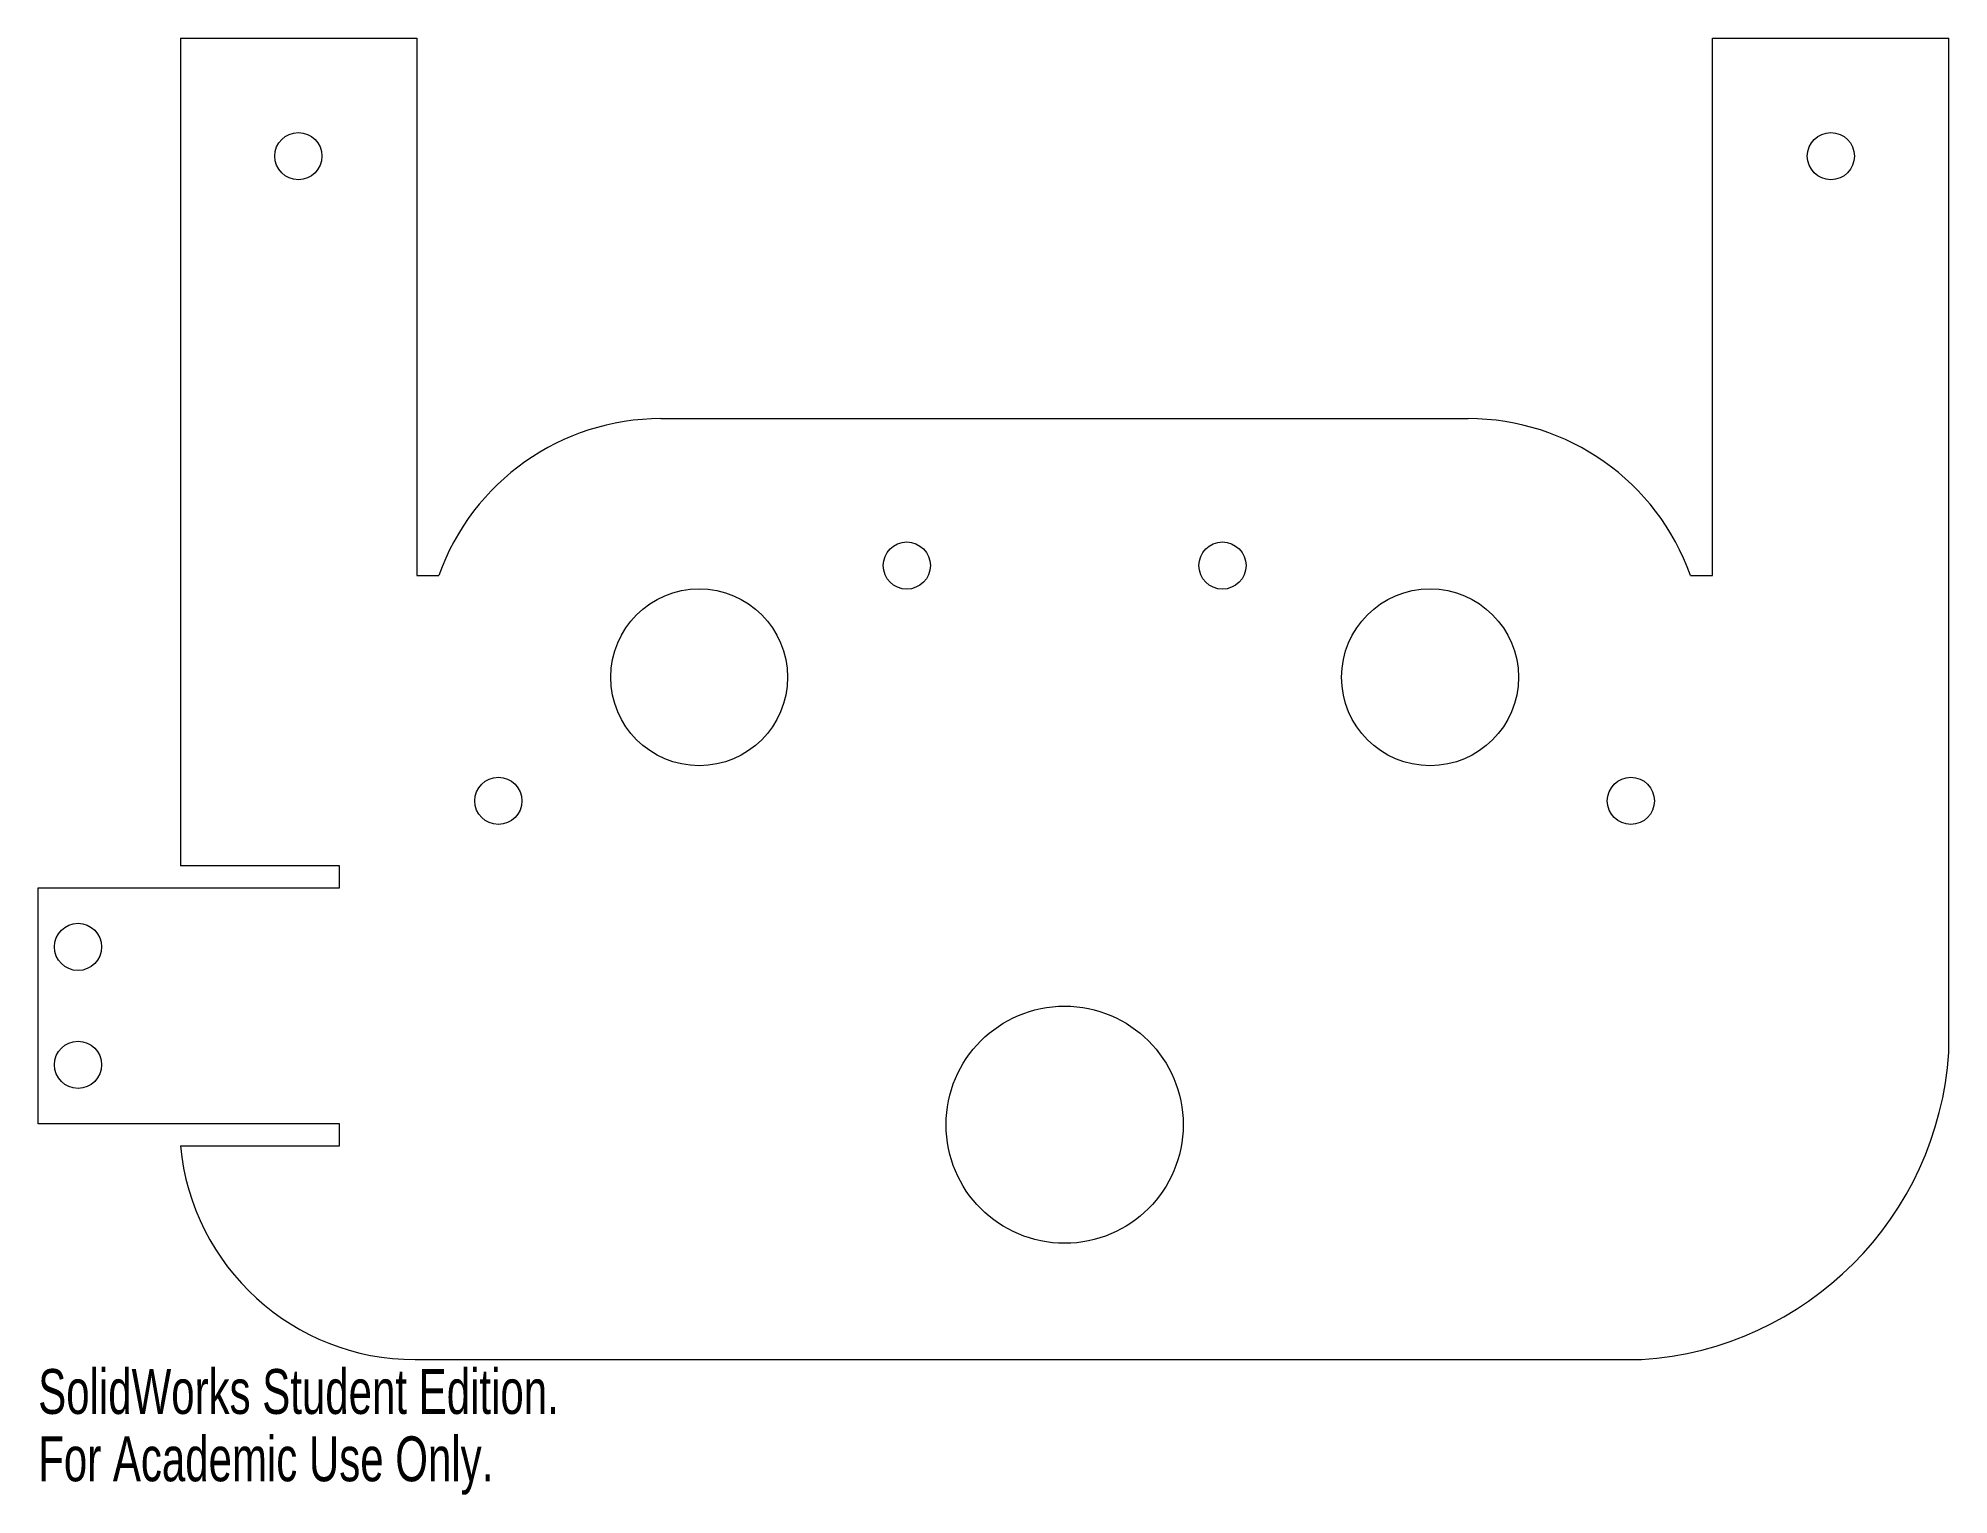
# Model space of a CAD drawing. Header units: inches. Extents: x -4.35 to 3.75, y -2.57 to 3.6.
import ezdxf

# ---------------------------------------------------------------- set-up
doc = ezdxf.new("R2010")
doc.units = ezdxf.units.IN
doc.header["$MEASUREMENT"] = 0
doc.styles.add('SLDTEXTSTYLE0', font='TXT', dxfattribs={"width": 0.7})

msp = doc.modelspace()

# ---------------------------------------------------------------- linework, layer by layer
at = {"color": 7, "linetype": 'Continuous', "lineweight": 15}
for p, q in [((-3.75, 3.6033), (-3.75, 0.0938)), ((-3.75, 3.6033), (-2.7481, 3.6033)), ((-2.7481, 3.6033), (-2.7481, 1.325)), ((2.7481, 1.325), (2.7481, 3.6033)), ((2.7481, 3.6033), (3.75, 3.6033)), ((3.75, -0.6971), (3.75, 3.6033)), ((-1.7121, 1.99), (1.7121, 1.99)), ((-2.7481, 1.325), (-2.6543, 1.325)), ((2.6543, 1.325), (2.7481, 1.325)), ((-3.075, 0.0938), (-3.75, 0.0938)), ((-3.075, 0), (-3.075, 0.0938)), ((-4.3533, -1), (-4.3533, 0)), ((-4.3533, 0), (-3.075, 0)), ((-3.075, -1), (-4.3533, -1)), ((-3.075, -1.0937), (-3.075, -1)), ((-3.75, -1.0937), (-3.075, -1.0937)), ((-2.7544, -2), (2.4471, -2))]:
    msp.add_line(p, q, dxfattribs=at)
for centre, radius in [((-3.25, 3.1033), 0.1), ((3.25, 3.1033), 0.1), ((-0.6694, 1.367), 0.1), ((0.6694, 1.367), 0.1), ((-1.55, 0.8933), 0.375), ((1.55, 0.8933), 0.375), ((-2.4017, 0.3692), 0.1), ((2.4017, 0.3692), 0.1), ((-4.1845, -0.25), 0.1), ((0, -1.0041), 0.5028), ((-4.1845, -0.75), 0.1)]:
    msp.add_circle(centre, radius, dxfattribs=at)
for centre, radius, start, end in [((-1.7121, 0.99), 1, 90, 160.42447), ((1.7121, 0.99), 1, 19.57553, 90), ((2.3567, -0.6067), 1.3963, 273.71454, 356.28546), ((-2.7544, -1), 1, 185.3788, 270)]:
    msp.add_arc(centre, radius, start, end, dxfattribs=at)

# ---------------------------------------------------------------- texts
at = {"color": 7, "linetype": 'Continuous', "char_height": 0.1903, "attachment_point": 1, "style": 'SLDTEXTSTYLE0'}
for s, insert in [('SolidWorks Student Edition.', (-4.3533, -2.0401)), ('For Academic Use Only.', (-4.3533, -2.3256))]:
    msp.add_mtext(s, dxfattribs=dict(at, insert=insert))

doc.saveas('drawing.dxf')
